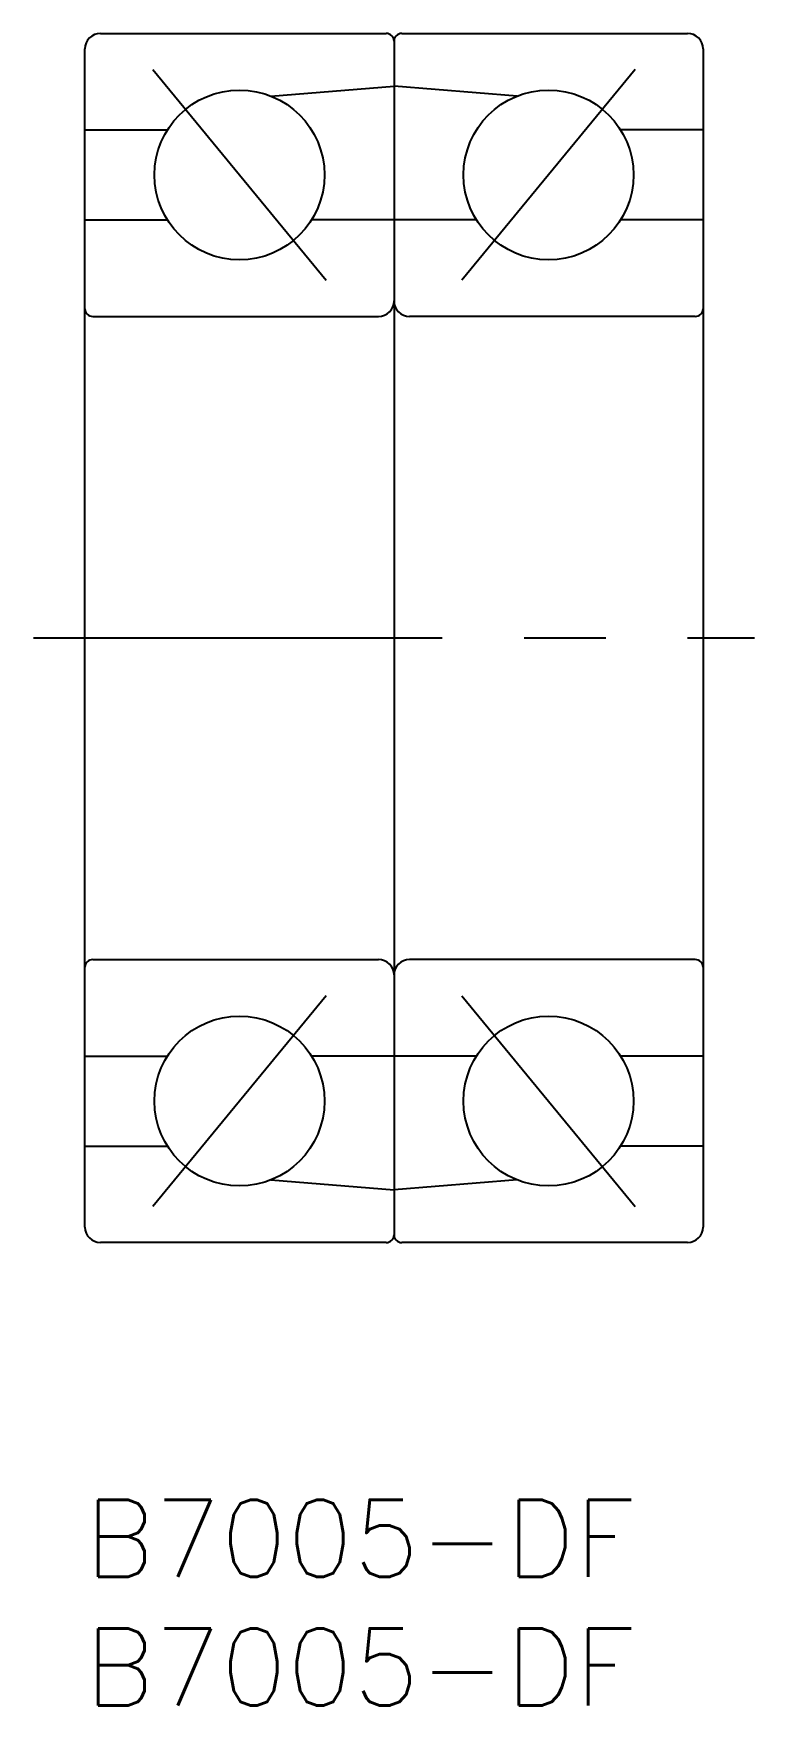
# Model space of a CAD drawing. Extents: x -2 to 26, y -8 to 57.
import ezdxf

# ---------------------------------------------------------------- set-up
doc = ezdxf.new("R2010")
doc.units = 0
doc.header["$LTSCALE"] = 0.5
doc.linetypes.add('CENTER', pattern=[50.8, 31.75, -6.35, 6.35, -6.35])
for name, color, linetype in [('MSM_CENTER', 1, 'CENTER'), ('MSM_CONTINUOUS', 7, 'CONTINUOUS'), ('MSM_PART_NUMBER', 7, 'CONTINUOUS')]:
    doc.layers.add(name, color=color, linetype=linetype)
doc.styles.get("Standard").update_dxf_attribs({"font": 'txt.shx', "height": 1, "bigfont": 'bigfont.shx'})

# ---------------------------------------------------------------- blocks, each defined once
blk = doc.blocks.new('*U2')
at = {"layer": 'MSM_PART_NUMBER'}
blk.add_text('B7005-DF', height=3, dxfattribs=at).set_placement((0, -3))
blk = doc.blocks.new('*U3')
at = {"layer": 'MSM_PART_NUMBER'}
blk.add_text('B7005-DF', height=3, dxfattribs=at).set_placement((0, -8))

msp = doc.modelspace()

# ---------------------------------------------------------------- linework, layer by layer
at = {"layer": 'MSM_CENTER'}
for p, q in [((2.634, 55.594), (9.366, 47.406)), ((21.366, 55.594), (14.634, 47.406)), ((-2, 33.5), (26, 33.5)), ((9.366, 19.594), (2.634, 11.406)), ((14.634, 19.594), (21.366, 11.406))]:
    msp.add_line(p, q, dxfattribs=at)
at = {"layer": 'MSM_CONTINUOUS'}
for p, q in [((0.6, 57), (11.7, 57)), ((12, 56.7), (12, 10.3)), ((12.3, 57), (23.4, 57)), ((0, 10.6), (0, 56.4)), ((24, 56.4), (24, 10.6)), ((7.217, 54.567), (12, 54.95)), ((16.783, 54.567), (12, 54.95)), ((0, 53.25), (3.202, 53.25)), ((24, 53.25), (20.798, 53.25)), ((0, 49.75), (3.202, 49.75)), ((15.202, 49.75), (8.798, 49.75)), ((24, 49.75), (20.798, 49.75)), ((0.3, 46), (11.4, 46)), ((23.7, 46), (12.6, 46)), ((0.3, 21), (11.4, 21)), ((23.7, 21), (12.6, 21)), ((0, 17.25), (3.202, 17.25)), ((15.202, 17.25), (8.798, 17.25)), ((24, 17.25), (20.798, 17.25)), ((0, 13.75), (3.202, 13.75)), ((24, 13.75), (20.798, 13.75)), ((7.217, 12.433), (12, 12.05)), ((16.783, 12.433), (12, 12.05)), ((11.7, 10), (0.6, 10)), ((23.4, 10), (12.3, 10))]:
    msp.add_line(p, q, dxfattribs=at)
for centre in [(6, 51.5), (18, 51.5), (6, 15.5), (18, 15.5)]:
    msp.add_circle(centre, 3.3, dxfattribs=at)
for centre, radius, start, end in [((0.6, 56.4), 0.6, 90, 180), ((11.7, 56.7), 0.3, 0, 90), ((12.3, 56.7), 0.3, 90, 180), ((23.4, 56.4), 0.6, 0, 90), ((0.3, 46.3), 0.3, 180, 270), ((11.4, 46.6), 0.6, 270, 0), ((12.6, 46.6), 0.6, 180, 270), ((23.7, 46.3), 0.3, 270, 0), ((0.3, 20.7), 0.3, 90, 180), ((11.4, 20.4), 0.6, 0, 90), ((12.6, 20.4), 0.6, 90, 180), ((23.7, 20.7), 0.3, 0, 90), ((0.6, 10.6), 0.6, 180, 270), ((23.4, 10.6), 0.6, 270, 0), ((11.7, 10.3), 0.3, 270, 0), ((12.3, 10.3), 0.3, 180, 270)]:
    msp.add_arc(centre, radius, start, end, dxfattribs=at)

# ---------------------------------------------------------------- block references
for name in ['*U2', '*U3']:
    msp.add_blockref(name, (0, 0), dxfattribs=at)

doc.saveas('drawing.dxf')
